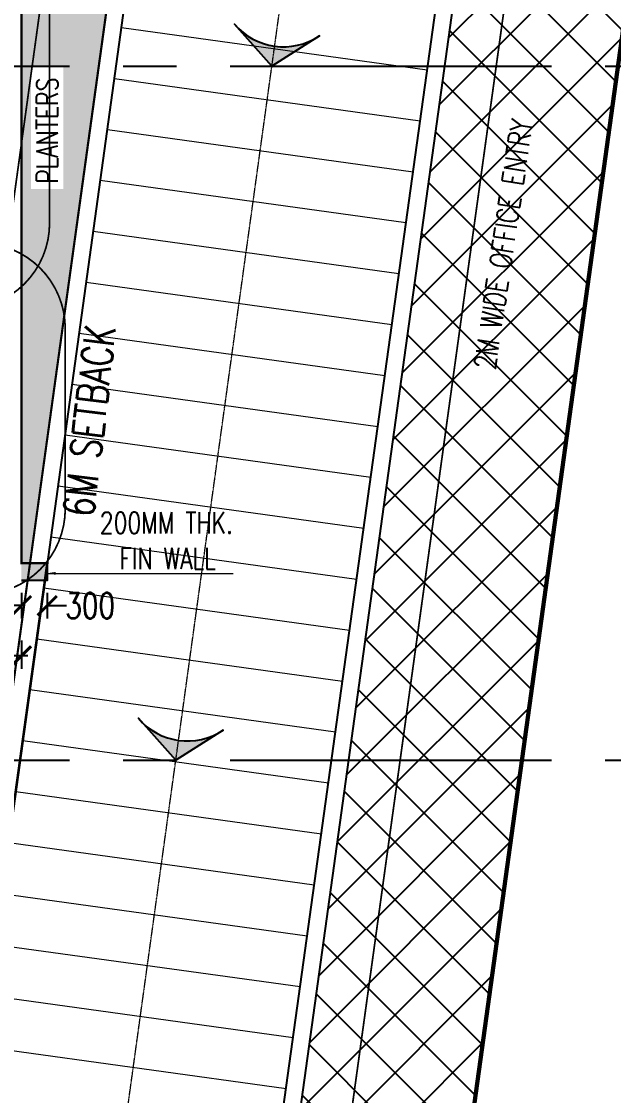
# Model space of a CAD drawing. Header units: millimetres. Extents: x -2076597 to 16308595, y -4402071 to 17875273.
# Drawn here: x -2021448 to -2014541, y -4110642 to -4098110 of the extents above; entities that cross this region are included whole.
import ezdxf
from ezdxf.lldxf.tags import DXFTag

# ---------------------------------------------------------------- set-up
doc = ezdxf.new("R2010")
doc.units = ezdxf.units.MM
for name, pattern in [('CENTER', [50.800000000000004, 31.75, -6.35, 6.35, -6.35]), ('CENTER2', [1.125, 0.75, -0.125, 0.125, -0.125]), ('DASHDOT', [1, 0.5, -0.25, 0, -0.25]), ('DASHED2', [0.375, 0.25, -0.125]), ('Demolished', [4.799999999999998, 3.199999999999999, -1.599999999999999])]:
    doc.linetypes.add(name, pattern=pattern)
for name, color, linetype, lineweight in [('A- LIGHT LINE', 8, 'Continuous', 9), ('A-DETL-DEMO', 6, 'Demolished', 9), ('A-DETL-GENF', 92, 'Continuous', 9), ('A-FOR AREAS', 21, 'Continuous', 25)]:
    doc.layers.add(name, color=color, linetype=linetype, lineweight=lineweight)
for name, color, linetype in [('A- STAIRSCASE', 1, 'Continuous'), ('A-DIMS', 4, 'Continuous'), ('A-HIDDEN', 8, 'DASHED2'), ('A-PARAPET WALL', 4, 'Continuous'), ('a-ref', 5, 'Continuous'), ('A-SETBACK', 3, 'Continuous'), ('A-SITE BOUNDARY', 7, 'CENTER'), ('A-SLAB SINING', 252, 'Continuous'), ('A-TXTROOM', 3, 'Continuous'), ('A-WALL', 2, 'Continuous'), ('A-WALL HATCH', 8, 'Continuous'), ('LA-KERB', 42, 'Continuous'), ('S-GRID', 252, 'CENTER2')]:
    doc.layers.add(name, color=color, linetype=linetype)
doc.styles.add('DIM 100', font='romans.shx', dxfattribs={"width": 0.8})
doc.styles.add('ROMANS', font='romans.shx', dxfattribs={"width": 0.75})
tags = doc.linetypes.add('DASHEDX2', pattern=[1.5, 1, -0.5]).pattern_tags.tags
tags[6:7] = [DXFTag(74, 4), DXFTag(75, 0), DXFTag(340, '0'), DXFTag(46, 1.0), DXFTag(50, 0.0), DXFTag(44, 0.0), DXFTag(45, 0.0)]
tags[4:5] = [DXFTag(74, 4), DXFTag(75, 0), DXFTag(340, '0'), DXFTag(46, 1.0), DXFTag(50, 0.0), DXFTag(44, 0.0), DXFTag(45, 0.0)]
doc.dimstyles.new('1_100 MJR', dxfattribs={"dimscale": 100, "dimtxt": 1.75, "dimasz": 1, "dimexe": 1, "dimexo": 0, "dimgap": 0.09, "dimtad": 0, "dimdsep": 46, "dimtxsty": 'DIM 100', "dimblk": 'ARCHTICK', "dimcen": 0.09, "dimdle": 1, "dimclrd": 8, "dimclre": 8, "dimclrt": 256, "dimazin": 0, "dimtfac": 1, "dimtofl": 0, "dimtmove": 1, "dimatfit": 3, "dimfxl": 0, "dimtolj": 1, "dimtzin": 0, "dimlwd": -1, "dimlwe": -1, "dimarcsym": 0})
doc.dimstyles.new('DIMM-100', dxfattribs={"dimscale": 150, "dimtxt": 2, "dimasz": 1.5, "dimexe": 1, "dimexo": 0, "dimgap": 2, "dimtad": 0, "dimtoh": 1, "dimdec": 0, "dimzin": 0, "dimdsep": 46, "dimtxsty": 'ROMANS', "dimblk": 'ARCHTICK', "dimcen": 1.5, "dimdle": 0.5, "dimclrd": 8, "dimclre": 8, "dimclrt": 256, "dimazin": 0, "dimtfac": 1, "dimtdec": 0, "dimtix": 1, "dimtofl": 0, "dimtmove": 2, "dimatfit": 3, "dimldrblk": 'DOT', "dimfxl": 0, "dimtolj": 1, "dimtzin": 0, "dimarcsym": 0})

# ---------------------------------------------------------------- blocks, each defined once
blk = doc.blocks.new('Family - ___-240295-0_ ground floor')
at = {"layer": 'A-SETBACK', "linetype": 'DASHDOT', "lineweight": -2, "ltscale": 2000, "const_width": 25}
blk.add_lwpolyline([(76479.83439626312, 233662.6982867941), (47865.55767177325, 236124.157571312), (29165.90349804331, 193452.3024638332), (70914.59060184611, 193452.3024638332)], close=True, dxfattribs=at)
at = {"layer": 'A-SITE BOUNDARY', "ltscale": 100, "const_width": 50}
blk.add_lwpolyline([(83289.44024756085, 239099.080375459), (44095.86574142799, 242470.5927428864), (19985.75853242818, 187452.3024638332), (76141.3656168161, 187452.3024638332)], close=True, dxfattribs=at)
at = {"layer": 'A-TXTROOM', "insert": (74062.22664089175, 214308.9131687619, 2.1065242556e-06), "char_height": 355.9762207404061, "attachment_point": 3, "rotation": 83.30108520268826, "style": 'ROMANS'}
blk.add_mtext('6M SETBACK', dxfattribs=at)
blk = doc.blocks.new('COLUMN 1')
at = {"layer": 'S-GRID', "ltscale": 5000}
for p, q in [((661071.4409208517, -1002874.136166375), (726350.6785720722, -1002874.136166375)), ((661071.4409208517, -1010974.136166375), (726350.6785720722, -1010974.136166375))]:
    blk.add_line(p, q, dxfattribs=at)
blk = doc.blocks.new('arrow')
at = {"layer": 'A-DETL-GENF'}
h = blk.add_hatch(dxfattribs=at)
h.set_pattern_fill('ANGLE', color=252)
h.set_pattern_definition([(0, (0, 0), (0, 6.985), [5.08, -1.905]), (90, (0, 0), (-6.985, 4e-16), [5.08, -1.905])])
edge = h.paths.add_edge_path()
edge.add_arc((554170.0854300878, -996163.893556682), 1499.999999933728, 269.99999999943077, 311.8103148985677, ccw=False)
edge.add_line((554170.0854300729, -997663.8935566156), (554170.0854300745, -998133.9572267468))
edge.add_line((554170.0854300745, -998133.9572267468), (555170.085430098, -997281.9275453341))
edge = h.paths.add_edge_path()
edge.add_arc((554170.0854300571, -996163.8935566836), 1499.999999932013, 228.1896851015746, 270.00000000060476, ccw=False)
edge.add_line((553170.0854300507, -997281.9275453369), (554170.0854300745, -998133.9572267468))
edge.add_line((554170.0854300745, -998133.9572267468), (554170.0854300729, -997663.8935566156))
at = {"layer": 'A-FOR AREAS'}
blk.add_lwpolyline([(554170.0854300745, -998133.9572267468), (553170.0854300745, -997281.9275453669, 0.3819660112500812), (555170.0854300745, -997281.927545364)], format="xyb", close=True, dxfattribs=at)
blk = doc.blocks.new('_ArchTick')
at = {"color": 0, "linetype": 'ByBlock', "const_width": 0.15}
blk.add_lwpolyline([(-0.5, -0.5), (0.5, 0.5)], dxfattribs=at)
blk = doc.blocks.new('*D134')
at = {"layer": 'A-DIMS', "color": 8, "lineweight": -2, "transparency": 16777216}
for p, q in [((-2021447.861387677, -4104776.060355626), (-2021447.861387677, -4105076.060355626)), ((-2021147.861387265, -4104776.060355626), (-2021147.861387265, -4105076.060355626)), ((-2021447.861387677, -4104926.060355626), (-2021672.861387677, -4104926.060355626)), ((-2021147.861387265, -4104926.060355626), (-2020922.861387265, -4104926.060355626))]:
    blk.add_line(p, q, dxfattribs=at)
at = {"layer": 'Defpoints', "color": 0, "transparency": 16777216}
for p in [(-2021447.861387677, -4104631.099357173), (-2021147.861387265, -4104631.099357173), (-2021147.861387265, -4104926.060355626)]:
    blk.add_point(p, dxfattribs=at)
at = {"layer": 'A-DIMS', "color": 8, "lineweight": -2, "transparency": 16777216, "xscale": 225, "yscale": 225, "zscale": 225}
blk.add_blockref('_ArchTick', (-2021447.861387677, -4104926.060355626), dxfattribs=at)
at = {"layer": 'A-DIMS', "color": 8, "lineweight": -2, "transparency": 16777216, "xscale": 225, "yscale": 225, "zscale": 225, "rotation": 180}
blk.add_blockref('_ArchTick', (-2021147.861387265, -4104926.060355626), dxfattribs=at)
at = {"layer": 'A-DIMS', "transparency": 16777216, "insert": (-2020646.383471199, -4104926.060355626), "char_height": 300, "attachment_point": 5, "style": 'ROMANS'}
blk.add_mtext('\\A1;300', dxfattribs=at)
blk = doc.blocks.new('_Dot')
at = {"color": 0, "linetype": 'ByBlock', "lineweight": -2}
blk.add_line((-0.5, 0), (-1, 0), dxfattribs=at)
at = {"color": 0, "linetype": 'ByBlock', "const_width": 0.5}
blk.add_lwpolyline([(-0.25, 0, 1), (0.25, 0, 1)], format="xyb", close=True, dxfattribs=at)
blk = doc.blocks.new('*D400')
at = {"layer": 'A-DIMS', "color": 8, "lineweight": -2, "transparency": 16777216}
for p, q in [((-2023647.863630875, -4105331.099394381), (-2023647.863630875, -4105661.833890073)), ((-2021447.861387677, -4105331.099391352), (-2021447.861387677, -4105661.833890073)), ((-2023722.863630875, -4105511.833890073), (-2023244.291080704, -4105511.833890073)), ((-2021372.861387677, -4105511.833890073), (-2021851.433937847, -4105511.833890073))]:
    blk.add_line(p, q, dxfattribs=at)
at = {"layer": 'Defpoints', "color": 0, "transparency": 16777216}
for p in [(-2023647.863630875, -4105331.099394381), (-2021447.861387677, -4105331.099391352), (-2023647.863630875, -4105511.833890073)]:
    blk.add_point(p, dxfattribs=at)
at = {"layer": 'A-DIMS', "color": 8, "lineweight": -2, "transparency": 16777216, "xscale": 225, "yscale": 225, "zscale": 225, "rotation": 180}
blk.add_blockref('_ArchTick', (-2023647.863630875, -4105511.833890073), dxfattribs=at)
at = {"layer": 'A-DIMS', "color": 8, "lineweight": -2, "transparency": 16777216, "xscale": 225, "yscale": 225, "zscale": 225}
blk.add_blockref('_ArchTick', (-2021447.861387677, -4105511.833890073), dxfattribs=at)
at = {"layer": 'A-DIMS', "transparency": 16777216, "insert": (-2022547.862509276, -4105511.833890073), "char_height": 300, "attachment_point": 5, "style": 'ROMANS'}
blk.add_mtext('\\A1;2200', dxfattribs=at)

msp = doc.modelspace()

# ---------------------------------------------------------------- hatches: boundary and pattern name
at = {"layer": 'A-SLAB SINING'}
h = msp.add_hatch(dxfattribs=at)
h.set_pattern_fill('ANSI37', color=256, scale=150)
h.set_pattern_definition([(45, (1802100.652506845, 14255482.12741433), (-336.7596045400932, 336.7596045400933), []), (135, (1802100.652506845, 14255482.12741433), (-336.7596045400933, -336.7596045400932), [])])
edge = h.paths.add_edge_path()
edge.add_line((-2020847.861387677, -4093231.099391334), (-2020847.861387677, -4095331.099391341))
edge.add_line((-2020847.861387677, -4095331.099391341), (-2017428.215660621, -4095331.099391341))
edge.add_arc((-2017445.686423994, -4096546.318669312), 1215.344856867759, -7.056241537361018, 89.17633626456018, ccw=False)
edge.add_line((-2016239.546532517, -4096695.615967683), (-2020640.150928952, -4128491.176266141))
edge.add_line((-2020640.150928952, -4128491.176266141), (-2018621.086372708, -4128491.176266141))
edge.add_line((-2018621.086372708, -4128491.176266141), (-2013898.359770136, -4094368.195662204))
edge.add_arc((-2014888.91749984, -4094231.099392802), 1000.000001479053, 352.1201454985321, 449.9999999027232)
edge.add_line((-2014888.917498142, -4093231.099391334), (-2020847.861387677, -4093231.099391334))
h = msp.add_hatch(dxfattribs=at)
h.set_pattern_fill('GRASS', color=3, scale=5)
h.set_pattern_definition([(90, (1802100.652506877, 14174733.12741456), (-89.80256119999999, 89.80256119999999), [23.8125, -155.7926224]), (45, (1802100.652506877, 14174733.12741456), (-89.80256121069151, 89.80256121069152), [23.8125, -103.1875]), (135, (1802100.652506877, 14174733.12741456), (-89.80256121069152, -89.80256121069151), [23.8125, -103.1875])])
h.paths.add_polyline_path([(-2020960.040199564, -4100065.370015703), (-2020960.040199564, -4098626.245902244), (-2021335.463881337, -4098626.245902244), (-2021335.463881337, -4100065.370015703)])
h.paths.add_polyline_path([(-2021447.861387644, -4102781.099391352), (-2021447.861387644, -4104431.099393845), (-2021348.290600494, -4104431.099393845), (-2020545.552568146, -4098631.099391114), (-2021447.861387644, -4098631.099391114), (-2021447.861386186, -4100981.099391267)])
h.paths.add_polyline_path([(-2020622.942625382, -4095831.099391196), (-2020622.942625382, -4096381.099391341), (-2021447.861383741, -4096381.099391077), (-2021447.861387644, -4095831.099391114), (-2021447.861387644, -4098631.099391114), (-2020545.552568146, -4098631.099391114), (-2020158.023863074, -4095831.099391233)])
at = {"layer": 'A-WALL HATCH'}
h = msp.add_hatch(color=252, dxfattribs=at)
h.dxf.hatch_style = 1
h.paths.add_polyline_path([(-2021147.861387265, -4104431.099357173), (-2021447.861387677, -4104431.099357173), (-2021447.861387677, -4104631.099357173), (-2021147.861387265, -4104631.099357173)])

# ---------------------------------------------------------------- linework, layer by layer
at = {"layer": 'A- LIGHT LINE'}
for p, q in [((-2020281.222132537, -4098180.069205243), (-2016715.214310878, -4098673.615774333)), ((-2020363.479894054, -4098774.403842185), (-2016797.472072394, -4099267.950411282)), ((-2020445.737655568, -4099368.738479123), (-2016879.729833909, -4099862.285048224)), ((-2020527.995417055, -4099963.073116072), (-2016961.987595397, -4100456.619685162)), ((-2020610.253178607, -4100557.407753013), (-2017044.245356947, -4101050.954322103)), ((-2020692.510940122, -4101151.742389962), (-2017126.503118462, -4101645.288959052)), ((-2020774.768701639, -4101746.077026904), (-2017208.760879979, -4102239.623595994)), ((-2020857.026463124, -4102340.411663841), (-2017291.018641465, -4102833.958232943)), ((-2020939.284224676, -4102934.746300783), (-2017373.276403017, -4103428.292869885)), ((-2021021.541986192, -4103529.080937732), (-2017455.534164532, -4104022.627506822)), ((-2021103.799747707, -4104123.415574674), (-2017537.791926047, -4104616.962143775)), ((-2021186.057509194, -4104717.750211611), (-2017620.049687534, -4105211.296780713)), ((-2021268.315270744, -4105312.084848564), (-2017702.307449084, -4105805.631417654)), ((-2021350.573032259, -4105906.419485502), (-2017784.5652106, -4106399.966054603)), ((-2021432.830793776, -4106500.754122443), (-2017866.822972117, -4106994.300691541)), ((-2021515.088555261, -4107095.088759392), (-2017949.080733602, -4107588.635328483)), ((-2021597.346316807, -4107689.423396334), (-2018031.338495147, -4108182.969965424)), ((-2021679.604078322, -4108283.758033283), (-2018113.596256664, -4108777.304602373)), ((-2021761.861839838, -4108878.092670225), (-2018195.854018178, -4109371.639239311)), ((-2021844.119601354, -4109472.427307162), (-2018278.111779694, -4109965.973876264)), ((-2021926.377362869, -4110066.761944104), (-2018360.369541211, -4110560.308513202))]:
    msp.add_line(p, q, dxfattribs=at)
at = {"layer": 'A-DETL-DEMO', "color": 1, "ltscale": 1.1}
msp.add_line((-2021675.912368043, -4121386.544552721), (-2018097.438374158, -4095531.099391341), dxfattribs=at)
at = {"layer": 'A-DIMS'}
for p, q in [((-2021447.861387644, -4104431.099394083), (-2021348.290600521, -4104431.099394035)), ((-2021447.861387563, -4104631.099394083), (-2021375.971222314, -4104631.099394042))]:
    msp.add_line(p, q, dxfattribs=at)
at = {"layer": 'A-HIDDEN', "color": 1, "linetype": 'DASHED2', "ltscale": 5000, "const_width": 30}
msp.add_lwpolyline([(-2014886.788859684, -4086921.574878048), (-2016078.373818994, -4095531.099391334), (-2019914.59647586, -4095531.099391352), (-2019956.117403434, -4095831.099354573), (-2021447.861383625, -4095831.099354446), (-2021447.861387265, -4104431.099357173), (-2021146.384140851, -4104431.099357173), (-2023423.114850328, -4120881.096229233), (-2025647.861383627, -4120881.096229233), (-2025647.861383627, -4121131.096229233), (-2026047.861383627, -4121131.096229233), (-2026047.861383627, -4122491.099351443), (-2033947.861383627, -4122491.099351693), (-2033947.861383627, -4121131.096229233), (-2063548.080452505, -4121131.096264951), (-2063548.080452505, -4118445.136093292, -0.1036221327338556), (-2063295.825615919, -4117241.019612215), (-2053559.460542357, -4094649.310023978), (-2057085.73350973, -4093104.027194213), (-2052386.733622573, -4082381.09935442)], format="xyb", dxfattribs=at)
at = {"layer": 'A-PARAPET WALL'}
for p, q in [((-2023830.05888049, -4122362.548323303), (-2020116.502930402, -4095531.099391352)), ((-2023631.947334848, -4122389.967577174), (-2019914.596474777, -4095531.099391352)), ((-2020065.939513272, -4122883.514146872), (-2016437.657932382, -4096668.195660543)), ((-2019867.827967628, -4122910.933400743), (-2016239.546532517, -4096695.615967683))]:
    msp.add_line(p, q, dxfattribs=at)
at = {"layer": 'a-ref', "linetype": 'DASHDOT', "ltscale": 1000, "const_width": 20}
for points in [[(-2019916.910799731, -4094764.372585673), (-2016522.070737811, -4094764.372585673, -0.4550932968383929), (-2015531.513009565, -4095901.468854815), (-2019263.974483815, -4122869.51530518, -0.4142135623725607), (-2020391.628481246, -4123722.976764224), (-2023722.661203667, -4123261.951473702, -0.4142135618768726), (-2024576.122661031, -4122134.2974765), (-2020907.468527994, -4095627.276316654, -0.3744823128505713)], [(-2022120.347493105, -4101463.872585557), (-2023789.847493105, -4101463.872585557, -0.414213562373095), (-2024789.847493105, -4100463.872585557), (-2024789.847493105, -4096222.872585557, -0.414213562373095), (-2023789.847493105, -4095222.872585557), (-2022120.347493105, -4095222.872585557, -0.414213562373095), (-2021120.347493105, -4096222.872585557), (-2021120.347493105, -4100463.872585557, -0.414213562373095)], [(-2021937.347493105, -4104796.872585557), (-2027521.347493105, -4104796.872585557, -0.414213562373095), (-2028521.347493105, -4103796.872585557), (-2028521.347493105, -4101694.872585557, -0.414213562373095), (-2027521.347493105, -4100694.872585557), (-2021937.347493105, -4100694.872585557, -0.414213562373095), (-2020937.347493105, -4101694.872585557), (-2020937.347493105, -4103796.872585557, -0.414213562373095)]]:
    msp.add_lwpolyline(points, format="xyb", close=True, dxfattribs=at)
at = {"layer": 'A-WALL'}
msp.add_lwpolyline([(-2021447.861387265, -4104431.099357173), (-2021147.861387265, -4104431.099357173), (-2021147.861387265, -4104631.099357173), (-2021447.861387265, -4104631.099357173)], dxfattribs=at)
at = {"layer": 'LA-KERB'}
msp.add_line((-2018621.086372708, -4128491.176266141), (-2013898.359769904, -4094368.195660524), dxfattribs=at)

# ---------------------------------------------------------------- block references
at = {"layer": 'A- STAIRSCASE', "linetype": 'DASHEDX2', "ltscale": 500}
msp.add_blockref('COLUMN 1', (-2736334.025636468, -3095756.963224974), dxfattribs=at)
at = {"layer": 'A-DETL-GENF', "color": 8}
msp.add_blockref('Family - ___-240295-0_ ground floor', (-2094762.451989525, -4315943.478729971), dxfattribs=at)
at = {"layer": 'A-FOR AREAS', "xscale": 0.4999999999999999, "yscale": 0.4999999999999999, "zscale": 0.4999999999999999, "rotation": 352.1201454987091}
for p in [(-2224574.997609292, -3566289.121212482), (-2225696.062791872, -3574389.121212482)]:
    msp.add_blockref('arrow', p, dxfattribs=at)

# ---------------------------------------------------------------- texts
at = {"layer": 'A-TXTROOM', "char_height": 250.2824545145634, "width": 3684.893068894183, "attachment_point": 1, "style": 'ROMANS'}
for s, insert, rotation in [('\\pi1185.5;PLANTERS', (-2021272.893267707, -4101188.254493423), 90), ('2M WIDE OFFICE ENTRY', (-2016170.327185886, -4102144.325911503, 6.24155335e-07), 81.37834671282529)]:
    msp.add_mtext(s, dxfattribs=dict(at, insert=insert, rotation=rotation))
at = {"layer": 'A-TXTROOM', "insert": (-2021522.599669994, -4103834.742842041, 6.24155335e-07), "char_height": 250.2824545145634, "width": 3684.893068894183, "attachment_point": 1, "style": 'ROMANS'}
msp.add_mtext('\\pi988.8;200MM THK. \\P\\pi1216.7;FIN WALL ', dxfattribs=at)

# ---------------------------------------------------------------- dimensions: what is measured, and where the dimension line sits
at = {"layer": 'A-DIMS'}
dim = msp.add_linear_dim(base=(-2021147.861387265, -4104926.060355626), p1=(-2021447.861387677, -4104631.099357173), p2=(-2021147.861387265, -4104631.099357173), dimstyle='DIMM-100', override={"dimfxlon": 1}, dxfattribs=at)
dim.commit()
dim.dimension.update_dxf_attribs({"geometry": '*D134', "text_midpoint": (-2020646.383471199, -4104926.060355626), "dimtype": 128})
dim = msp.add_linear_dim(base=(-2023647.863630875, -4105511.833890073), p1=(-2021447.861387677, -4105331.099391352), p2=(-2023647.863630875, -4105331.099394381), dimstyle='DIMM-100', dxfattribs=at)
dim.commit()
dim.dimension.update_dxf_attribs({"geometry": '*D400', "text_midpoint": (-2022547.862509276, -4105511.833890073)})

# ---------------------------------------------------------------- leaders
at = {"layer": 'A- LIGHT LINE'}
msp.add_leader([(-2021150.032776134, -4104549.328756522), (-2018976.597400771, -4104549.328756522)], dimstyle='1_100 MJR', dxfattribs=at)

doc.saveas('drawing.dxf')
